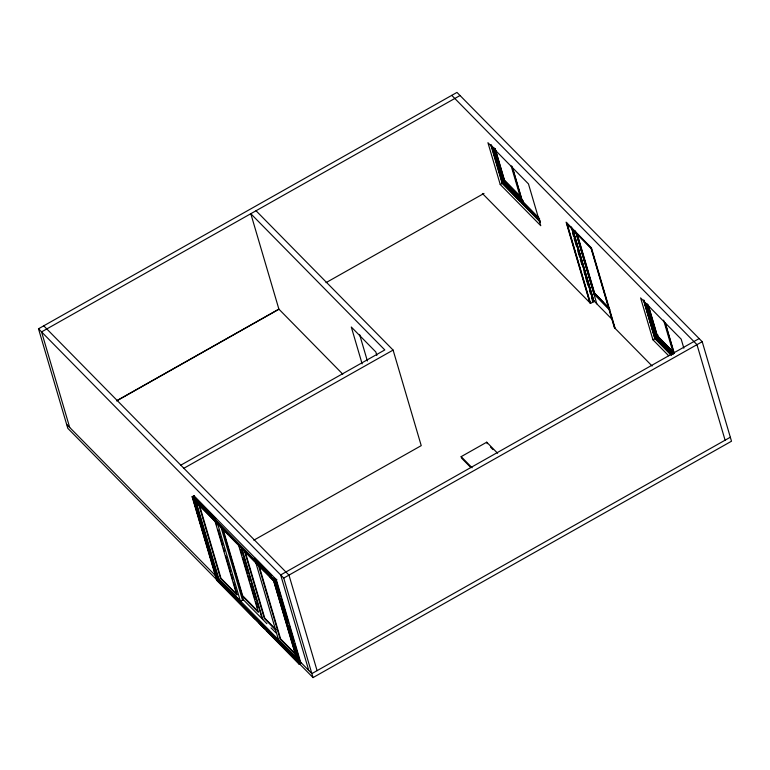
<?xml version="1.0" encoding="UTF-8"?>
<svg xmlns="http://www.w3.org/2000/svg" width="770" height="770" viewBox="0 0 770 770"><rect width="100%" height="100%" fill="white"/><g stroke="black" fill="none" stroke-linecap="round" stroke-linejoin="round"><path stroke-width="1.16" d="M219.479 582.524L67.789 428.303L38.5 328.78L456.976 92.41L702.211 341.697L731.5 441.22L313.024 677.59L268.364 632.189M460.036 95.528L41.561 331.899L69.685 427.437M116.722 400.718L278.884 309.126L342.794 374.172M116.761 400.843L278.923 309.251L250.799 213.714L384.808 349.936L180.806 465.167M325.999 282.657L483.974 193.434M495.004 148.572L504.745 181.681L502.107 183.298L490.779 144.827M500.231 184.492L540.761 225.697L528.461 183.895L487.93 142.7L500.231 184.492L504.417 182.134M511.954 166.224L522.31 201.413L523.465 200.758M183.866 468.275L393.104 350.09L421.228 445.637L253.84 540.184M301.282 662.97L299.164 664.163L216.736 580.378L192.134 496.775L194.252 495.582M194.329 495.832L192.5 496.862L216.794 579.001M192.664 497.035L194.492 496.005M577.173 233.868L594.652 293.264L593.853 293.765L609.416 309.588M592.313 301.907L594.401 300.724M482.376 193.463L590.561 303.428L593.468 301.792L571.456 227.025M217.515 579.772L297.509 660.622L217.515 579.772L194.078 500.154L273.783 581.167L297.22 660.785M216.736 580.378L218.95 579.107M648.282 305.055L657.31 335.701L658.177 335.21M645.077 302.793L655.491 338.174L671.681 354.171M646.973 303.592L656.945 337.356L657.532 337.029L673.423 353.189M683.847 348.194L681.181 339.147L640.601 297.894L652.922 339.762L657.108 337.395M470.865 467.563L461.596 458.14L461.153 456.649L486.727 442.201L497.603 453.251M699.141 338.579L280.675 574.949L308.789 670.497M192.134 496.775L274.563 580.57L276.68 579.367M273.783 581.167L297.509 660.622M276.748 579.618L274.755 580.474M195.715 500.423L219.017 579.589L240.471 601.399L243.378 599.753L222.443 528.624M38.5 328.78L283.735 578.068L702.211 341.697M299.386 663.75L301.205 662.72M730.326 437.244L311.86 673.606L300.059 661.613M451.74 95.365L696.975 344.652L725.099 440.199M566.71 223.223L591.235 248.152M566.855 223.714L591.379 248.643M521.088 197.197L504.523 180.353L495.168 148.572M504.379 180.43L520.943 197.274M657.31 335.701L673.047 351.697M657.166 335.787L673.731 352.622M504.745 181.681L520.645 197.842M521.733 199.873L504.167 182.009L494.09 147.763M656.945 337.356L672.845 353.517M504.167 182.134L509.836 187.899M663.567 344.209L672.662 353.459M539.019 218.17L522.455 201.336L512.762 168.409M521.868 200.98L503.628 182.442L493.291 147.301M522.31 201.413L539.703 219.094M521.781 200.96L503.58 182.461L493.272 147.436M672.99 354.643L656.367 337.809L646.405 303.784M538.981 219.238L503.003 182.663L492.251 146.136M537.941 218.353L521.723 201.865L511.145 165.925M540.367 221.106L502.714 182.827L491.963 146.3M655.491 338.174L671.392 354.335M520.616 201.615L502.425 183.116L491.116 144.712M522.272 203.299L540.473 221.798M655.203 338.473L670.92 354.441M502.088 183.241L540.232 222.058M654.866 338.588L671.469 355.499M652.922 339.762L668.658 355.75M594.652 293.264L608.618 307.471M603.439 302.591L594.43 293.437L576.961 234.061M609.83 309.386L594.219 293.514L576.403 232.973M609.561 309.502L593.997 293.678L576.191 233.166M612.381 319.666L593.324 300.29L572.197 228.507M593.468 301.792L571.879 229.065M592.727 301.667L591.707 298.221M652.094 365.981L614.402 327.664L591.042 248.296M490.519 447.091L493.021 449.642M256.035 210.759L393.104 350.09M461.153 456.649L472.116 467.785M43.726 325.825L288.971 575.113L317.086 670.651M193.876 495.793L276.305 579.579L300.618 662.181M194.704 496.977L216.168 518.797M254.312 557.576L271.646 575.19M274.12 577.712L275.766 579.387M200.874 505.861L203.299 508.335M213.001 518.2L214.618 519.846L236.737 594.979L220.557 578.54L198.439 503.397M218.699 524.716L194.377 499.99L217.804 579.608M222.896 528.98L227.93 534.101M230.451 536.661L237.16 543.485M238.835 545.189L264.842 571.629M269.875 576.74L274.072 581.004M257.998 611.313L242.637 595.691L223.204 529.664M276.093 629.706L264.774 618.194L245.341 552.167M242.194 595.942L258.373 612.381L238.604 545.218M275.66 629.956L264.341 618.445L244.234 550.136M243.127 599.503L261.29 617.963M266.921 623.69L262.118 618.801L240.846 546.517M271.05 627.877L275.997 632.911M237.17 594.738L220.99 578.289L199.546 505.428M295.16 653.682L280.598 638.879L259.153 566.017M296.344 655.578L280.164 639.129L258.046 563.987M66.615 424.318L215.783 575.95M218.314 578.52L296.691 658.186M297.605 659.476L278.625 640.178L255.659 562.158M222.857 585.932L251.511 615.057M253.195 616.77L255.65 619.292M260.78 624.48L264.899 628.695M217.024 580.214L218.709 581.918M220.393 583.631L254.88 618.685M259.086 622.959L264.129 628.089M266.651 630.659L299.453 664L274.851 580.397L192.423 496.612L216.688 579.069M665.213 322.63L674.231 353.276M665.068 322.707L674.087 353.363M663.596 320.156L673.519 353.853M648.119 305.064L657.532 337.029M645.366 302.629L655.78 338.011M643.893 300.059L654.866 337.337M615.163 328.444L591.476 247.959L566.104 222.164L589.791 302.649M591.052 247.526L614.739 328.01M575.373 230.962L596.817 303.842M572.793 229.499L593.247 299.01M572.707 229.412L593.16 298.924M572.495 232.742L573.515 236.188M574.102 238.402L576.557 246.544M577.827 251.058L579.608 256.891M580.195 259.105L581.976 264.947M584.006 271.849L585.027 275.304M585.614 277.518L588.068 285.651M589.425 290.252L590.436 293.707M567.201 224.06L590.561 303.428M566.528 222.597L590.215 303.082M486.727 442.201L487.169 443.693M376.828 355.403L375.818 351.948L351.293 327.019L362.141 363.883M359.58 334.45L367.386 360.986M283.735 578.068L313.024 677.59M276.103 580.532L280.838 596.596M281.512 598.887L288.596 622.978M289.279 625.279L294.005 641.343M294.679 643.633L299.742 660.843M274.563 580.57L299.164 664.163M274.226 580.436L275.236 583.853M276.574 588.405L277.575 591.822M278.923 596.375L279.924 599.791M281.262 604.344L282.936 610.032M284.284 614.585L285.285 618.002M286.623 622.555L287.633 625.971M289.645 632.805L290.646 636.222M291.984 640.775L293.659 646.463M294.333 648.744L295.333 652.161M241.857 548.365L262.791 619.494M240.384 549.52L242.059 555.218M242.733 557.49L247.42 573.429M248.094 575.71L249.769 581.398M250.433 583.679L255.13 599.618M255.794 601.89L257.469 607.588M220.903 526.824L242.512 600.254M217.178 522.233L240.471 601.399M215.725 521.877L216.736 525.294M218.074 529.847L222.761 545.786M223.435 548.057L224.436 551.474M225.783 556.027L230.471 571.966M231.144 574.247L232.819 579.935M233.483 582.216L236.833 593.603M195.907 502.675L207.717 542.831M208.401 545.121L213.126 561.186M213.8 563.476L218.189 578.395M654.914 338.636L643.604 300.223L654.885 338.656"/></g></svg>
